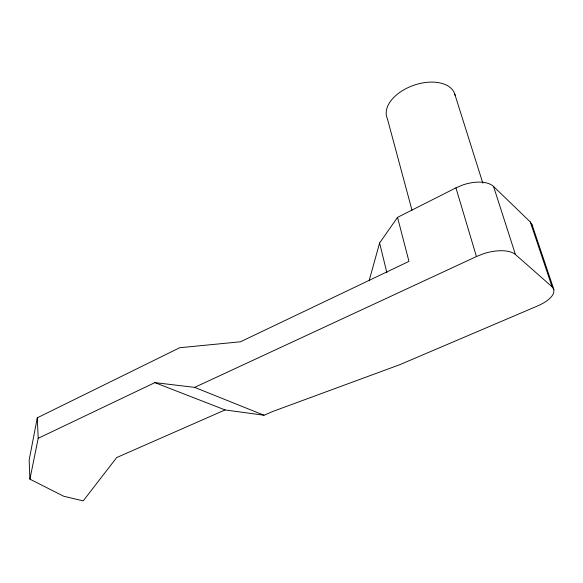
<?xml version="1.0" encoding="UTF-8"?>
<svg xmlns="http://www.w3.org/2000/svg" width="583" height="583" viewBox="0 0 583 583"><rect width="100%" height="100%" fill="white"/><g stroke="black" fill="none" stroke-linecap="round" stroke-linejoin="round"><path stroke-width="0.87" d="M369.221 280.321L379.599 242.98L397.54 217.364L455.935 187.864L462.917 184.928A28.742 14.713 -17.7 0 1 493.568 186.473L530.311 221.963L532.126 224.9L553.85 289.481L553.741 292.695A28.101 11.755 -16.4 0 1 537.14 306.148L399.727 364.71L273.259 411.285L264.012 415.227L225.074 409.936L154.881 382.623L38.201 438.299L29.915 479.16L63.649 496.22L83.216 500.892L116.717 457.531L225.074 409.936M397.54 217.364L408.96 261.373L240.458 341.784L179.695 347.738L37.283 417.807L29.15 460.038L29.915 479.16M553.85 289.481L552.086 286.792L515.438 254.538A29.886 13.577 -16.4 0 0 483.759 253.627L476.442 256.549L194.649 387.374L154.881 382.623M194.649 387.374L264.012 415.227M530.311 221.963L552.086 286.792M493.568 186.473L515.438 254.538M454.674 93.812L482.855 183.2M455.935 187.864L476.442 256.549M412.006 210.266L387.323 118.487A35.884 21.469 -19.3 0 1 414.112 85.162A35.884 21.469 -19.3 0 1 455.097 95.372M379.599 242.98L386.915 272.808M37.283 417.807L38.201 438.299M532.126 224.9L532.162 226.262"/></g></svg>
